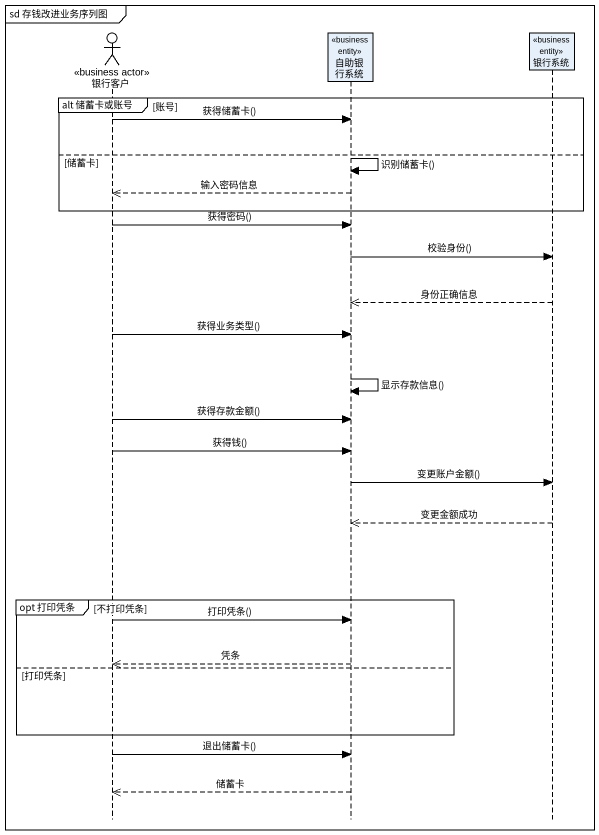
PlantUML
@startuml
mainframe sd 存钱改进业务序列图
hide footbox
actor 银行客户 <<business actor>>
participant 自助银行系统 <<business entity>>
participant 银行系统 <<business entity>>

group alt 储蓄卡或账号 [账号]
  银行客户 -> 自助银行系统 : 获得储蓄卡()
else 储蓄卡
  自助银行系统 -> 自助银行系统 : 识别储蓄卡()
  自助银行系统 -->> 银行客户 : 输入密码信息
end
银行客户 -> 自助银行系统 : 获得密码()
自助银行系统 -> 银行系统 : 校验身份()
银行系统 -->> 自助银行系统 : 身份正确信息
银行客户 -> 自助银行系统 : 获得业务类型()
自助银行系统 -> 自助银行系统 : 显示存款信息()
银行客户 -> 自助银行系统 : 获得存款金额()
银行客户 -> 自助银行系统 : 获得钱()
自助银行系统 -> 银行系统 : 变更账户金额()
银行系统 -->> 自助银行系统 : 变更金额成功
group opt 打印凭条 [不打印凭条]
  银行客户 -> 自助银行系统 : 打印凭条()
  自助银行系统 -->> 银行客户 : 凭条
else 打印凭条
end
银行客户 -> 自助银行系统 : 退出储蓄卡()
自助银行系统 -->> 银行客户 : 储蓄卡
@enduml
